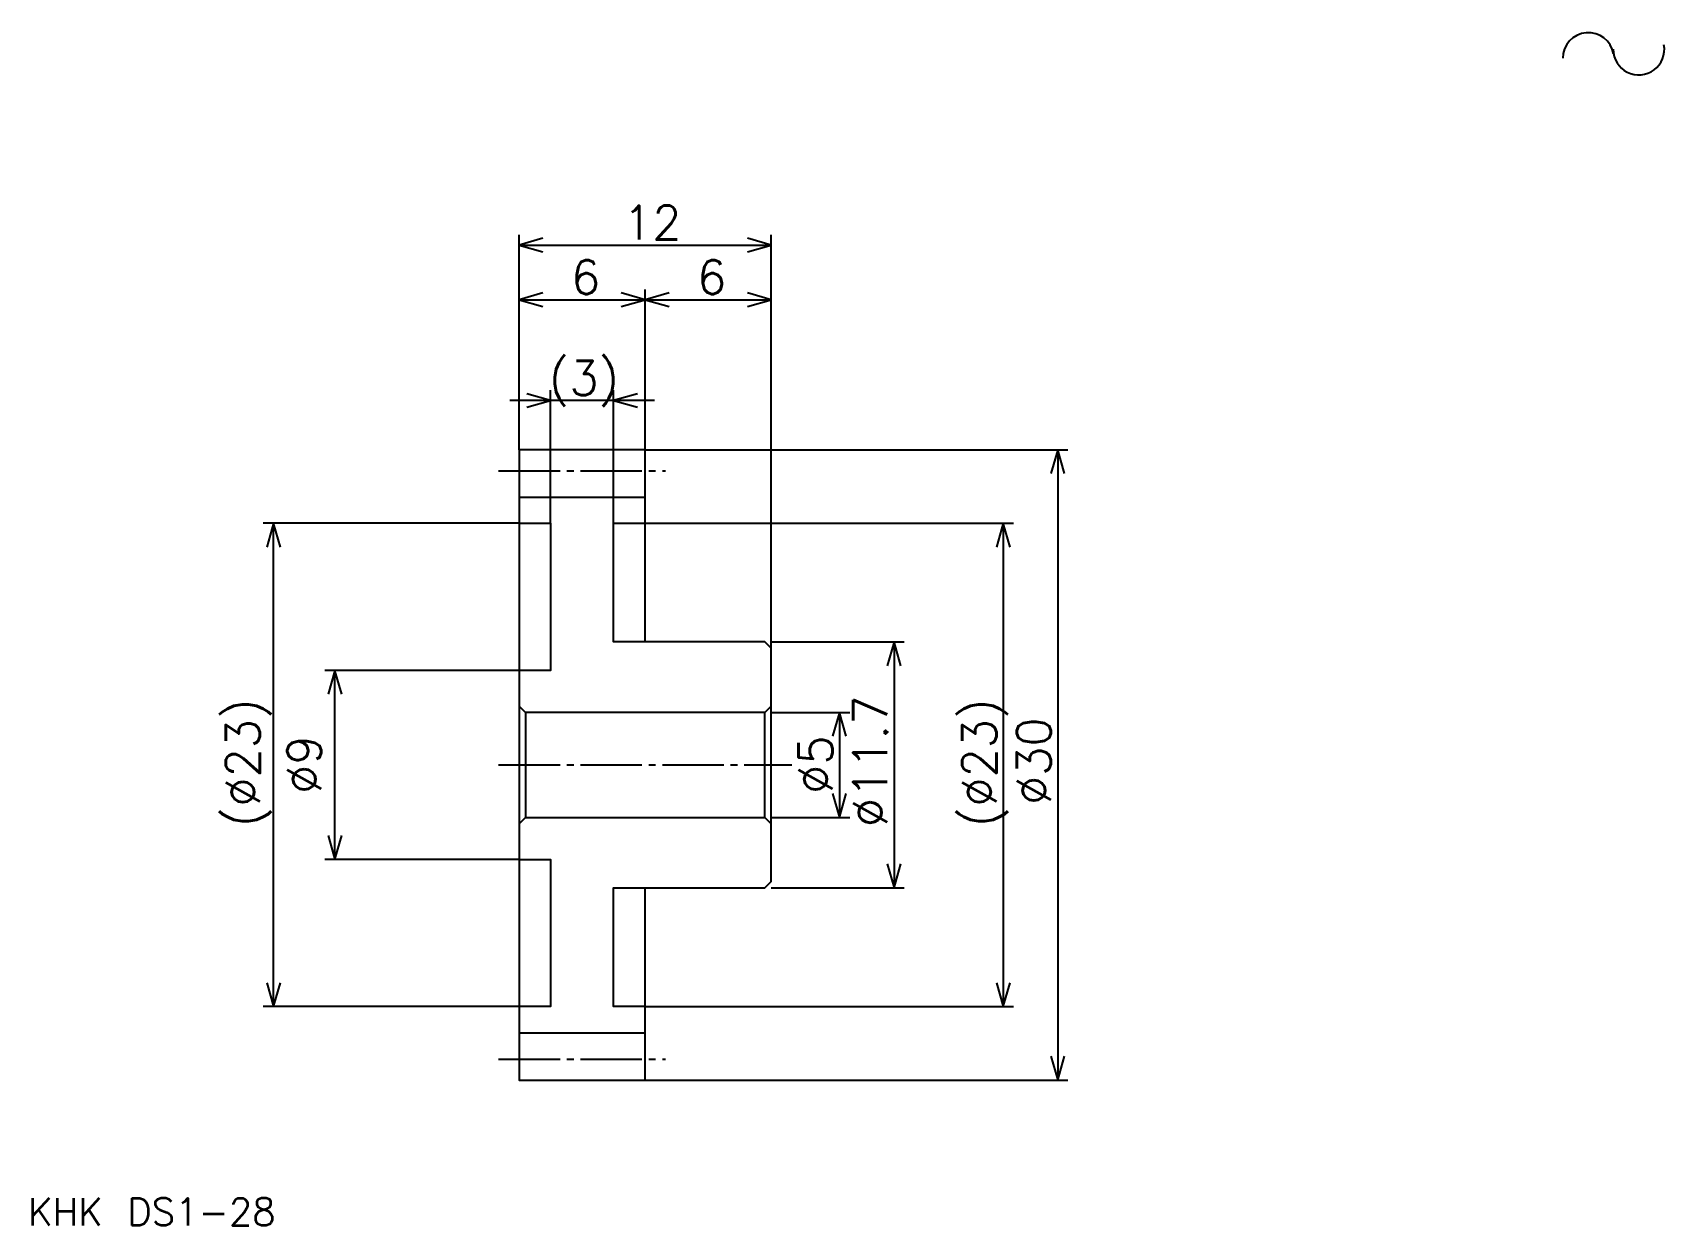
# Model space of a CAD drawing. Extents: x 3.5 to 81.1, y 3.6 to 60.3.
import ezdxf

# ---------------------------------------------------------------- set-up
doc = ezdxf.new("R2010")
doc.units = 0
doc.linetypes.add('DASHDOT', pattern=[3.895888, 2.921917, -0.324657, 0.324657, -0.324657])
doc.layers.get('0').update_dxf_attribs({"linetype": 'CONTINUOUS'})
doc.layers.add('DASHDOT', color=6, linetype='DASHDOT')
doc.styles.add('KANJI', font='TXT', dxfattribs={"bigfont": 'BIGFONT'})

msp = doc.modelspace()

# ---------------------------------------------------------------- linework, layer by layer
at = {"color": 5}
for p, q in [((26.621914, 40.485615), (26.621914, 50.712326)), ((38.621914, 40.485615), (38.621914, 50.712326)), ((26.621914, 50.225342), (38.621914, 50.225342)), ((26.621914, 47.628078), (32.621914, 47.628078)), ((32.621914, 40.485615), (32.621914, 48.115067)), ((32.621914, 47.628078), (38.621914, 47.628078)), ((33.069859, 42.829449), (26.173969, 42.829449)), ((28.121914, 36.985615), (28.121914, 43.316437)), ((31.121914, 36.985615), (31.121914, 43.316437)), ((31.121914, 36.985615), (31.121914, 40.485615)), ((32.621914, 40.485615), (38.621914, 40.485615)), ((38.621914, 40.485615), (52.744514, 40.485615)), ((38.621914, 31.035614), (38.621914, 40.485615)), ((52.25753, 40.485615), (52.25753, 10.485615)), ((26.621914, 36.985615), (14.447258, 36.985615)), ((14.934244, 13.985615), (14.934244, 36.985615)), ((32.621914, 36.985615), (38.621914, 36.985615)), ((38.621914, 36.985615), (50.147255, 36.985615)), ((49.660271, 36.985615), (49.660271, 13.985615)), ((38.621914, 31.335615), (44.952736, 31.335615)), ((44.465748, 31.335615), (44.465748, 19.635614)), ((26.621914, 29.985615), (17.369175, 29.985615)), ((17.856163, 20.985615), (17.856163, 29.985615)), ((38.621914, 27.985615), (42.355476, 27.985615)), ((41.868488, 27.985615), (41.868488, 22.985615)), ((38.621914, 22.985615), (42.355476, 22.985615)), ((26.621914, 20.985615), (17.369175, 20.985615)), ((38.621914, 19.635614), (44.952736, 19.635614)), ((26.621914, 13.985615), (14.447258, 13.985615)), ((32.621914, 13.985615), (38.621914, 13.985615)), ((38.621914, 13.985615), (50.147255, 13.985615)), ((32.621914, 10.485615), (38.621914, 10.485615)), ((38.621914, 10.485615), (52.744514, 10.485615))]:
    msp.add_line(p, q, dxfattribs=at)
at = {"color": 4}
for p, q in [((26.621914, 38.235615), (32.621914, 38.235615)), ((26.621914, 12.735615), (32.621914, 12.735615))]:
    msp.add_line(p, q, dxfattribs=at)
at = {"color": 5}
for points in [[(27.758215, 50.549995), (26.621914, 50.225342), (27.758215, 49.900681)], [(37.485611, 49.900681), (38.621914, 50.225342), (37.485611, 50.549995)], [(27.758215, 47.952736), (26.621914, 47.628078), (27.758215, 47.303421)], [(31.485613, 47.303421), (32.621914, 47.628078), (31.485613, 47.952736)], [(33.758217, 47.952736), (32.621914, 47.628078), (33.758217, 47.303421)], [(37.485611, 47.303421), (38.621914, 47.628078), (37.485611, 47.952736)], [(26.985613, 42.504791), (28.121914, 42.829449), (26.985613, 43.154106)], [(32.258217, 43.154106), (31.121914, 42.829449), (32.258217, 42.504791)], [(52.582184, 39.349312), (52.25753, 40.485615), (51.932869, 39.349312)], [(15.258902, 35.849312), (14.934244, 36.985615), (14.609587, 35.849312)], [(49.984924, 35.849312), (49.660271, 36.985615), (49.335609, 35.849312)], [(44.790405, 30.199314), (44.465748, 31.335615), (44.14109, 30.199314)], [(18.18082, 28.849314), (17.856163, 29.985615), (17.531506, 28.849314)], [(42.193146, 26.849314), (41.868488, 27.985615), (41.543831, 26.849314)], [(41.543831, 24.121916), (41.868488, 22.985615), (42.193146, 24.121916)], [(17.531506, 22.121916), (17.856163, 20.985615), (18.18082, 22.121916)], [(44.14109, 20.771915), (44.465748, 19.635614), (44.790405, 20.771915)], [(14.609587, 15.121916), (14.934244, 13.985615), (15.258902, 15.121916)], [(49.335609, 15.121916), (49.660271, 13.985615), (49.984924, 15.121916)], [(51.932869, 11.621916), (52.25753, 10.485615), (52.582184, 11.621916)]]:
    msp.add_lwpolyline(points, dxfattribs=at)
at = {"color": 4}
for points in [[(26.621914, 22.985615), (26.621914, 10.485615), (32.621914, 10.485615), (32.621914, 19.635614), (38.321915, 19.635614), (38.621914, 19.935616), (38.621914, 31.035614), (38.321915, 31.335615), (32.621914, 31.335615), (32.621914, 40.485615), (26.621914, 40.485615), (26.621914, 22.985615)], [(32.621914, 31.335615), (32.621914, 40.485615), (26.621914, 40.485615), (26.621914, 22.985615)], [(26.621914, 36.985615), (28.121914, 36.985615), (28.121914, 29.985615), (26.621914, 29.985615)], [(32.621914, 31.335615), (31.121914, 31.335615), (31.121914, 36.985615), (32.621914, 36.985615)], [(38.621914, 19.935616), (38.621914, 31.035614)], [(38.621914, 28.285614), (38.321915, 27.985615), (26.921913, 27.985615), (26.621914, 28.285614), (26.921913, 27.985615), (26.921913, 22.985615)], [(26.621914, 22.685616), (26.921913, 22.985615), (38.321915, 22.985615), (38.621914, 22.685616), (38.321915, 22.985615), (38.321915, 27.985615)], [(26.621914, 22.985615), (26.621914, 10.485615), (32.621914, 10.485615), (32.621914, 19.635614)], [(26.621914, 20.985615), (28.121914, 20.985615), (28.121914, 13.985615), (26.621914, 13.985615)], [(32.621914, 13.985615), (31.121914, 13.985615), (31.121914, 19.635614), (32.621914, 19.635614)]]:
    msp.add_lwpolyline(points, dxfattribs=at)
at = {"color": 7}
for centre, start, end in [((77.511978, 59.119743), 10, 180), ((79.909912, 59.542564), 180, 10)]:
    msp.add_arc(centre, 1.217466, start, end, dxfattribs=at)
at = {"layer": 'DASHDOT', "color": 7}
for p, q in [((25.647942, 39.485615), (33.595886, 39.485615)), ((25.647942, 25.485615), (39.595886, 25.485615)), ((25.647942, 11.485615), (33.595886, 11.485615))]:
    msp.add_line(p, q, dxfattribs=at)

# ---------------------------------------------------------------- texts
at = {"color": 7, "style": 'KANJI'}
for s, height, p in [('12', 1.623287, (31.566776, 50.485065)), ('6', 1.623287, (29.094345, 47.887802)), ('6', 1.623287, (35.094345, 47.887802)), ('(3)', 1.623287, (28.039209, 43.089172)), ('KHK DS1-28', 1.29863, (3.246575, 3.571232))]:
    msp.add_text(s, height=height, dxfattribs=at).set_placement(p)
for s, p in [('(%%c23)', (14.284929, 22.523115)), ('%%c11.7', (44.14109, 22.523115)), ('(%%c23)', (49.335609, 22.523115)), ('%%c30', (51.932869, 23.578253)), ('%%c9', (17.206848, 24.10582)), ('%%c5', (41.543831, 24.10582))]:
    msp.add_text(s, height=1.623287, rotation=90, dxfattribs=at).set_placement(p)

doc.saveas('drawing.dxf')
